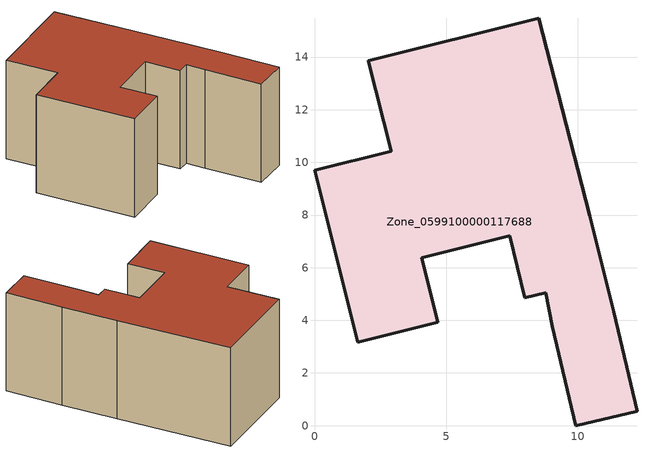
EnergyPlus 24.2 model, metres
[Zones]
Zone_0599100000117688
 floor ground (C_G): 2.04,13.86 8.51,15.47 10.46,7.98 11.37,4.33 12.25,0.54 9.93,0 9.04,3.77 8.78,5.04 7.99,4.86 7.42,7.21 4.07,6.37 4.68,3.92 1.64,3.16 0,9.7 2.91,10.43 z0
 wall outside (C_F): 8.51,15.47 2.04,13.86 2.91,10.43 0,9.7 1.64,3.16 4.68,3.92 4.07,6.37 7.42,7.21 7.99,4.86 8.78,5.04 9.04,3.77 9.93,0 12.25,0.54 11.37,4.33 10.46,7.98 8.51,15.47 z0:6.95
 roof outside (C_R): 11.37,4.33 10.46,7.98 8.51,15.47 2.04,13.86 2.91,10.43 0,9.7 1.64,3.16 4.68,3.92 4.07,6.37 7.42,7.21 7.99,4.86 8.78,5.04 9.04,3.77 9.93,0 12.25,0.54 z6.95
[BUILDING]
Pand.0599100000117688: North Axis=0; Terrain=City; Loads Convergence Tolerance Value=0.04; Temperature Convergence Tolerance Value=0.4; Solar Distribution=FullExterior; Maximum Number of Warmup Days=25; Minimum Number of Warmup Days=1
[Site:Location]
Rotterdam.The.Hague.AP_ZH_NLD Design_Conditions: Latitude=51.96; Longitude=4.45; Time Zone=1; Elevation=-4.5
[SITE:GROUNDTEMPERATURE:BUILDINGSURFACE]
18, 18, 18, 18, 18, 18, 18, 18, 18, 18, 18, 18
[MATERIAL] Thermal Absorptance=0.9; Solar Absorptance=0.7; Visible Absorptance=0.7
Name | Roughness | Thickness | Conductivity | Density | Specific Heat
G.TC.1946-1964 | MediumSmooth | 0.15 | 1 | 540 | 1210
F.TC.1946-1964 | Rough | 0.3 | 0.857143 | 1920 | 840
R.TC.1946-1964 | MediumRough | 0.2 | 0.235294 | 1500 | 1000
[CONSTRUCTION]
C_G: G.TC.1946-1964
C_F: F.TC.1946-1964
C_R: R.TC.1946-1964
[ZONE]
Zone_0599100000117688: Type=1; Multiplier=1; Ceiling Height=Autocalculate; Volume=Autocalculate; Floor Area=autocalculate; Part of Total Floor Area=Yes
[ZONEINFILTRATION:DESIGNFLOWRATE]
Infil_Zone_0599100000117688: Zone or ZoneList or Space or SpaceList=Zone_0599100000117688; Schedule=AlwaysOn; Design Flow Rate Calculation Method=Flow/Area; Flow Rate per Floor Area=0.003; Constant Term Coefficient=1; Temperature Term Coefficient=0; Velocity Term Coefficient=0; Velocity Squared Term Coefficient=0
[HVACTEMPLATE:ZONE:IDEALLOADSAIRSYSTEM]
Zone_0599100000117688: Maximum Heating Supply Air Temperature=50; Minimum Cooling Supply Air Temperature=13; Maximum Heating Supply Air Humidity Ratio=0.0156; Minimum Cooling Supply Air Humidity Ratio=0.0077; Heating Limit=NoLimit; Cooling Limit=NoLimit; Dehumidification Control Type=ConstantSensibleHeatRatio; Cooling Sensible Heat Ratio=0.7; Dehumidification Setpoint=60; Humidification Control Type=None; Humidification Setpoint=30; Outdoor Air Method=None; Outdoor Air Flow Rate per Person=0.00944; Outdoor Air Flow Rate per Zone Floor Area=0; Outdoor Air Flow Rate per Zone=0; Demand Controlled Ventilation Type=None; Outdoor Air Economizer Type=NoEconomizer; Heat Recovery Type=None; Sensible Heat Recovery Effectiveness=0.7; Latent Heat Recovery Effectiveness=0.65
[ZONECONTROL:THERMOSTAT]
ThermostatControl_Zone_0599100000117688: Zone or ZoneList=Zone_0599100000117688; Control Type Schedule=DualSetpointControlType; Control 1=Thermostat_Zone_0599100000117688; Temperature Difference Between Cutout And Setpoint=0
[THERMOSTATSETPOINT:DUALSETPOINT]
Thermostat_Zone_0599100000117688: Heating Setpoint Temperature Schedule=HeatingSetpoint_Zone_0599100000117688; Cooling Setpoint Temperature Schedule=CoolingSetpoint_Zone_0599100000117688
[SCHEDULE:COMPACT]
HeatingSetpoint_Zone_0599100000117688: Through: 12/31, For: AllDays, Until: 24:00, 21
CoolingSetpoint_Zone_0599100000117688: Through: 12/31, For: AllDays, Until: 24:00, 24
DualSetpointControlType: Through: 12/31, For: AllDays, Until: 24:00, 4
AlwaysOn: Through: 12/31, For: AllDays, Until: 24:00, 1
